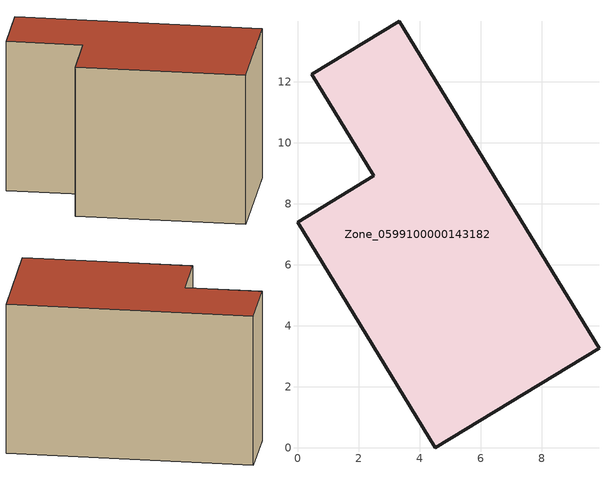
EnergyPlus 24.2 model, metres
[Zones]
Zone_0599100000143182
 floor ground (C_G): 9.88,3.27 4.52,0 0,7.39 2.5,8.92 0.47,12.24 3.34,13.99 z0
 wall outside (C_F): 9.88,3.27 3.34,13.99 0.47,12.24 2.5,8.92 0,7.39 4.52,0 9.88,3.27 z0:8.11
 roof outside (C_R): 4.52,0 9.88,3.27 3.34,13.99 0.47,12.24 2.5,8.92 0,7.39 z8.11
[BUILDING]
Pand.0599100000143182: North Axis=0; Terrain=City; Loads Convergence Tolerance Value=0.04; Temperature Convergence Tolerance Value=0.4; Solar Distribution=FullExterior; Maximum Number of Warmup Days=25; Minimum Number of Warmup Days=1
[Site:Location]
Rotterdam.The.Hague.AP_ZH_NLD Design_Conditions: Latitude=51.96; Longitude=4.45; Time Zone=1; Elevation=-4.5
[SITE:GROUNDTEMPERATURE:BUILDINGSURFACE]
18, 18, 18, 18, 18, 18, 18, 18, 18, 18, 18, 18
[MATERIAL] Thermal Absorptance=0.9; Solar Absorptance=0.7; Visible Absorptance=0.7
Name | Roughness | Thickness | Conductivity | Density | Specific Heat
G.TC.1975-1991 | MediumSmooth | 0.15 | 0.288461 | 540 | 1210
F.TC.1975-1991 | Rough | 0.3 | 0.230769 | 1920 | 840
R.TC.1975-1991 | MediumRough | 0.2 | 0.153846 | 1500 | 1000
[CONSTRUCTION]
C_G: G.TC.1975-1991
C_F: F.TC.1975-1991
C_R: R.TC.1975-1991
[ZONE]
Zone_0599100000143182: Type=1; Multiplier=1; Ceiling Height=Autocalculate; Volume=Autocalculate; Floor Area=autocalculate; Part of Total Floor Area=Yes
[ZONEINFILTRATION:DESIGNFLOWRATE]
Infil_Zone_0599100000143182: Zone or ZoneList or Space or SpaceList=Zone_0599100000143182; Schedule=AlwaysOn; Design Flow Rate Calculation Method=Flow/Area; Flow Rate per Floor Area=0.003; Constant Term Coefficient=1; Temperature Term Coefficient=0; Velocity Term Coefficient=0; Velocity Squared Term Coefficient=0
[HVACTEMPLATE:ZONE:IDEALLOADSAIRSYSTEM]
Zone_0599100000143182: Maximum Heating Supply Air Temperature=50; Minimum Cooling Supply Air Temperature=13; Maximum Heating Supply Air Humidity Ratio=0.0156; Minimum Cooling Supply Air Humidity Ratio=0.0077; Heating Limit=NoLimit; Cooling Limit=NoLimit; Dehumidification Control Type=ConstantSensibleHeatRatio; Cooling Sensible Heat Ratio=0.7; Dehumidification Setpoint=60; Humidification Control Type=None; Humidification Setpoint=30; Outdoor Air Method=None; Outdoor Air Flow Rate per Person=0.00944; Outdoor Air Flow Rate per Zone Floor Area=0; Outdoor Air Flow Rate per Zone=0; Demand Controlled Ventilation Type=None; Outdoor Air Economizer Type=NoEconomizer; Heat Recovery Type=None; Sensible Heat Recovery Effectiveness=0.7; Latent Heat Recovery Effectiveness=0.65
[ZONECONTROL:THERMOSTAT]
ThermostatControl_Zone_0599100000143182: Zone or ZoneList=Zone_0599100000143182; Control Type Schedule=DualSetpointControlType; Control 1=Thermostat_Zone_0599100000143182; Temperature Difference Between Cutout And Setpoint=0
[THERMOSTATSETPOINT:DUALSETPOINT]
Thermostat_Zone_0599100000143182: Heating Setpoint Temperature Schedule=HeatingSetpoint_Zone_0599100000143182; Cooling Setpoint Temperature Schedule=CoolingSetpoint_Zone_0599100000143182
[SCHEDULE:COMPACT]
HeatingSetpoint_Zone_0599100000143182: Through: 12/31, For: AllDays, Until: 24:00, 21
CoolingSetpoint_Zone_0599100000143182: Through: 12/31, For: AllDays, Until: 24:00, 24
DualSetpointControlType: Through: 12/31, For: AllDays, Until: 24:00, 4
AlwaysOn: Through: 12/31, For: AllDays, Until: 24:00, 1
